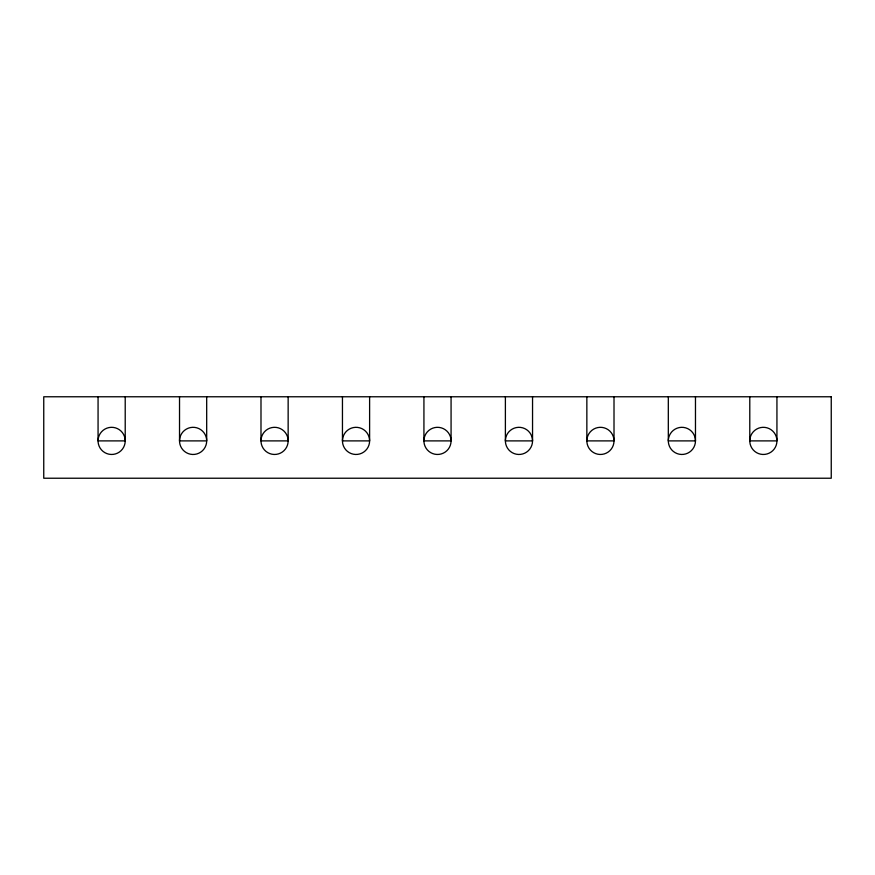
<?xml version="1.0" encoding="UTF-8"?>
<svg xmlns="http://www.w3.org/2000/svg" width="875" height="875" viewBox="0 0 875 875"><rect width="100%" height="100%" fill="white"/><g stroke="black" fill="none" stroke-linecap="round" stroke-linejoin="round"><path stroke-width="1.31" d="M776.934 396.769L776.934 440.891A13.573 13.573 0 0 1 756.569 452.648A13.573 13.573 0 0 1 756.569 429.133A13.573 13.573 0 0 1 776.934 440.891L749.788 440.891L749.788 396.769M695.472 396.769L695.472 440.891A13.573 13.573 0 0 1 675.106 452.648A13.573 13.573 0 0 1 675.106 429.133A13.573 13.573 0 0 1 695.472 440.891L668.314 440.891L668.314 396.769M614.009 396.769L614.009 440.891A13.573 13.573 0 0 1 593.644 452.648A13.573 13.573 0 0 1 593.644 429.133A13.573 13.573 0 0 1 614.009 440.891L586.852 440.891L586.852 396.769M532.547 396.769L532.547 440.891A13.573 13.573 0 0 1 512.181 452.648A13.573 13.573 0 0 1 512.181 429.133A13.573 13.573 0 0 1 532.547 440.891L505.389 440.891L505.389 396.769M451.073 396.769L451.073 440.891A13.573 13.573 0 0 1 430.708 452.648A13.573 13.573 0 0 1 430.708 429.133A13.573 13.573 0 0 1 451.073 440.891L423.927 440.891L423.927 396.769M369.611 396.769L369.611 440.891A13.573 13.573 0 0 1 349.245 452.648A13.573 13.573 0 0 1 349.245 429.133A13.573 13.573 0 0 1 369.611 440.891L342.453 440.891L342.453 396.769M288.148 396.769L288.148 440.891A13.573 13.573 0 0 1 267.783 452.648A13.573 13.573 0 0 1 267.783 429.133A13.573 13.573 0 0 1 288.148 440.891L260.991 440.891L260.991 396.769M206.686 396.769L206.686 440.891A13.573 13.573 0 0 1 186.309 452.648A13.573 13.573 0 0 1 186.309 429.133A13.573 13.573 0 0 1 206.686 440.891L179.528 440.891L179.528 396.769M125.213 396.769L125.213 440.891A13.573 13.573 0 0 1 104.847 452.648A13.573 13.573 0 0 1 104.847 429.133A13.573 13.573 0 0 1 125.213 440.891L98.066 440.891L98.066 396.769M831.25 396.769L43.75 396.769L43.75 478.231L831.25 478.231L831.25 396.769"/></g></svg>
